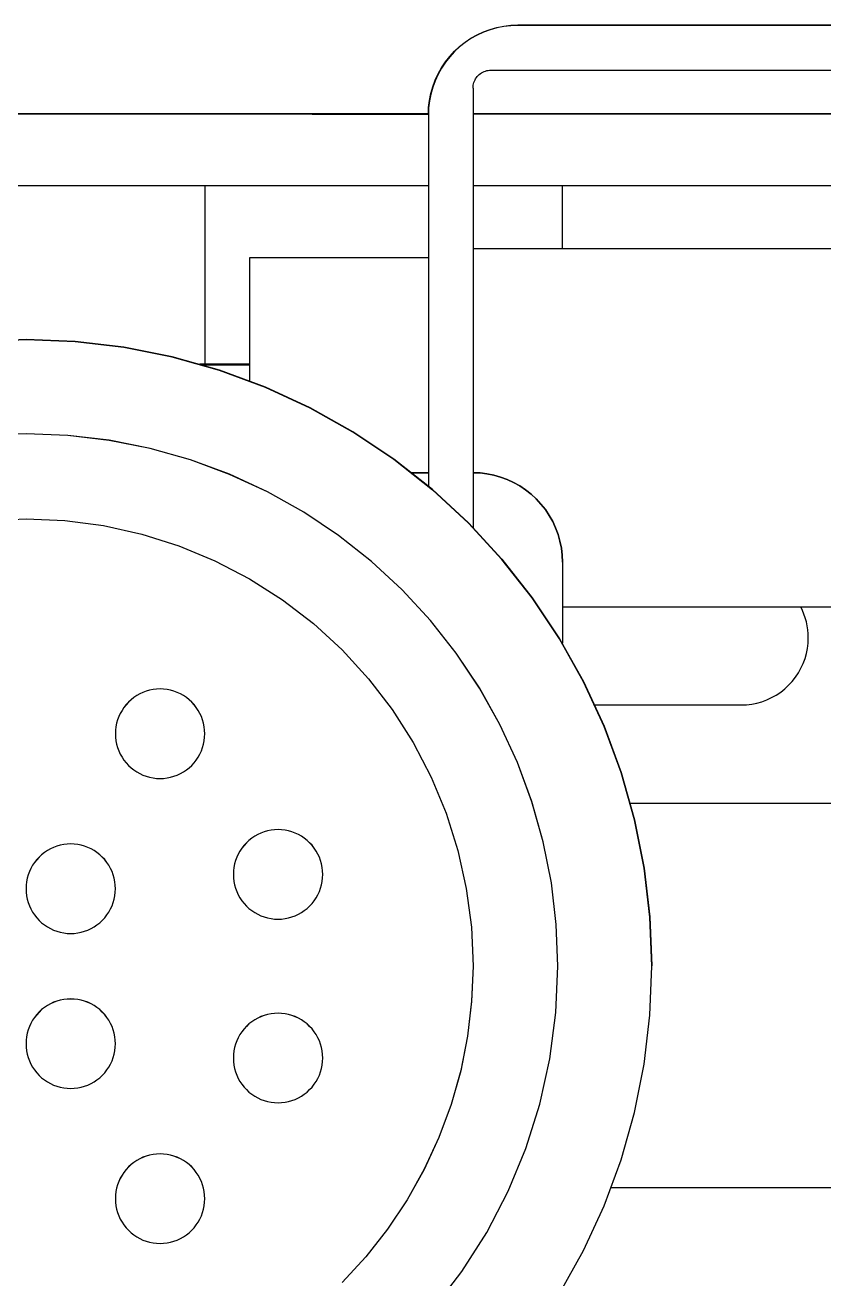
# Model space of a CAD drawing. Extents: x 0 to 701, y -8 to 617.
# Drawn here: x 281.88 to 290.82, y 292.34 to 306.36 of the extents above; entities that cross this region are included whole.
import ezdxf

# ---------------------------------------------------------------- set-up
doc = ezdxf.new("R2010")
doc.units = 0
doc.header["$LTSCALE"] = 0.5
doc.layers.add('MSM_CONTINUOUS', color=7, linetype='CONTINUOUS')

msp = doc.modelspace()

# ---------------------------------------------------------------- linework, layer by layer
at = {"layer": 'MSM_CONTINUOUS'}
for p, q in [((287.085, 306.308), (287.16, 306.33)), ((287.16, 306.326), (287.085, 306.305)), ((287.16, 306.33), (287.237, 306.345)), ((287.237, 306.341), (287.16, 306.326)), ((287.237, 306.345), (287.315, 306.354)), ((287.315, 306.351), (287.237, 306.341)), ((287.315, 306.354), (287.394, 306.357)), ((287.394, 306.354), (287.315, 306.351)), ((295.394, 306.357), (287.394, 306.357)), ((295.394, 306.354), (287.394, 306.354)), ((286.806, 306.166), (286.871, 306.21)), ((286.871, 306.206), (286.806, 306.163)), ((286.871, 306.21), (286.94, 306.248)), ((286.94, 306.245), (286.871, 306.206)), ((286.94, 306.248), (287.011, 306.281)), ((287.011, 306.278), (286.94, 306.245)), ((287.011, 306.281), (287.085, 306.308)), ((287.085, 306.305), (287.011, 306.278)), ((286.633, 306.007), (286.687, 306.065)), ((286.687, 306.061), (286.633, 306.003)), ((286.687, 306.065), (286.744, 306.118)), ((286.744, 306.114), (286.687, 306.061)), ((286.744, 306.118), (286.806, 306.166)), ((286.806, 306.163), (286.744, 306.114)), ((286.541, 305.88), (286.585, 305.945)), ((286.585, 305.942), (286.541, 305.876)), ((286.585, 305.945), (286.633, 306.007)), ((286.633, 306.003), (286.585, 305.942)), ((286.47, 305.74), (286.503, 305.811)), ((286.503, 305.808), (286.47, 305.736)), ((286.503, 305.811), (286.541, 305.88)), ((286.541, 305.876), (286.503, 305.808)), ((286.916, 305.745), (286.923, 305.758)), ((286.923, 305.758), (286.932, 305.771)), ((286.932, 305.771), (286.942, 305.784)), ((286.942, 305.784), (286.952, 305.795)), ((286.952, 305.795), (286.964, 305.806)), ((286.964, 305.806), (286.976, 305.816)), ((286.976, 305.816), (286.989, 305.824)), ((286.989, 305.824), (287.003, 305.832)), ((287.003, 305.832), (287.017, 305.838)), ((287.017, 305.838), (287.032, 305.844)), ((287.032, 305.844), (287.047, 305.848)), ((287.047, 305.848), (287.063, 305.851)), ((287.063, 305.851), (287.078, 305.853)), ((287.078, 305.853), (287.094, 305.854)), ((287.094, 305.854), (295.394, 305.854)), ((286.421, 305.591), (286.443, 305.666)), ((286.443, 305.663), (286.421, 305.587)), ((286.443, 305.666), (286.47, 305.74)), ((286.47, 305.736), (286.443, 305.663)), ((286.894, 305.669), (286.896, 305.685)), ((286.894, 305.654), (286.894, 305.669)), ((286.894, 305.654), (286.894, 300.742)), ((286.896, 305.685), (286.899, 305.7)), ((286.899, 305.7), (286.904, 305.716)), ((286.904, 305.716), (286.909, 305.73)), ((286.909, 305.73), (286.916, 305.745)), ((286.397, 305.436), (286.406, 305.514)), ((286.406, 305.51), (286.397, 305.432)), ((286.406, 305.514), (286.421, 305.591)), ((286.421, 305.587), (286.406, 305.51)), ((279.094, 305.368), (286.394, 305.368)), ((286.394, 305.36), (279.094, 305.36)), ((285.094, 305.366), (285.096, 305.366)), ((285.096, 305.366), (285.094, 305.366)), ((285.094, 305.366), (285.096, 305.366)), ((285.096, 305.366), (285.094, 305.366)), ((285.094, 305.361), (285.096, 305.361)), ((285.096, 305.361), (285.094, 305.361)), ((285.094, 305.361), (285.096, 305.361)), ((285.096, 305.361), (285.094, 305.361)), ((285.096, 305.366), (285.104, 305.366)), ((285.104, 305.366), (285.096, 305.366)), ((285.096, 305.366), (285.104, 305.366)), ((285.104, 305.366), (285.096, 305.366)), ((285.096, 305.361), (285.104, 305.361)), ((285.104, 305.361), (285.096, 305.361)), ((285.096, 305.361), (285.104, 305.361)), ((285.104, 305.361), (285.096, 305.361)), ((285.104, 305.366), (285.116, 305.366)), ((285.116, 305.366), (285.104, 305.366)), ((285.104, 305.366), (285.116, 305.366)), ((285.116, 305.366), (285.104, 305.366)), ((285.104, 305.361), (285.116, 305.361)), ((285.116, 305.361), (285.104, 305.361)), ((285.104, 305.361), (285.116, 305.361)), ((285.116, 305.361), (285.104, 305.361)), ((285.116, 305.366), (285.133, 305.366)), ((285.133, 305.366), (285.116, 305.366)), ((285.116, 305.366), (285.133, 305.366)), ((285.133, 305.366), (285.116, 305.366)), ((285.116, 305.361), (285.133, 305.361)), ((285.133, 305.361), (285.116, 305.361)), ((285.116, 305.361), (285.133, 305.361)), ((285.133, 305.361), (285.116, 305.361)), ((285.133, 305.366), (285.155, 305.366)), ((285.155, 305.366), (285.133, 305.366)), ((285.133, 305.366), (285.155, 305.366)), ((285.155, 305.366), (285.133, 305.366)), ((285.133, 305.361), (285.155, 305.361)), ((285.155, 305.361), (285.133, 305.361)), ((285.133, 305.361), (285.155, 305.361)), ((285.155, 305.361), (285.133, 305.361)), ((285.155, 305.366), (285.181, 305.366)), ((285.181, 305.366), (285.155, 305.366)), ((285.155, 305.366), (285.181, 305.366)), ((285.181, 305.366), (285.155, 305.366)), ((285.155, 305.361), (285.181, 305.361)), ((285.181, 305.361), (285.155, 305.361)), ((285.155, 305.361), (285.181, 305.361)), ((285.181, 305.361), (285.155, 305.361)), ((285.181, 305.366), (285.212, 305.366)), ((285.212, 305.366), (285.181, 305.366)), ((285.181, 305.366), (285.212, 305.366)), ((285.212, 305.366), (285.181, 305.366)), ((285.181, 305.361), (285.212, 305.361)), ((285.212, 305.361), (285.181, 305.361)), ((285.181, 305.361), (285.212, 305.361)), ((285.212, 305.361), (285.181, 305.361)), ((285.212, 305.366), (285.247, 305.366)), ((285.247, 305.366), (285.212, 305.366)), ((285.212, 305.366), (285.247, 305.366)), ((285.247, 305.366), (285.212, 305.366)), ((285.212, 305.361), (285.247, 305.361)), ((285.247, 305.361), (285.212, 305.361)), ((285.212, 305.361), (285.247, 305.361)), ((285.247, 305.361), (285.212, 305.361)), ((285.247, 305.366), (285.286, 305.366)), ((285.286, 305.366), (285.247, 305.366)), ((285.247, 305.366), (285.286, 305.366)), ((285.247, 305.361), (285.286, 305.361)), ((285.286, 305.361), (285.247, 305.361)), ((285.247, 305.361), (285.286, 305.361)), ((285.285, 305.366), (285.328, 305.366)), ((285.285, 305.361), (285.328, 305.361)), ((285.328, 305.366), (285.286, 305.366)), ((285.286, 305.366), (285.328, 305.366)), ((285.328, 305.361), (285.286, 305.361)), ((285.286, 305.361), (285.328, 305.361)), ((285.328, 305.366), (285.374, 305.366)), ((285.374, 305.366), (285.328, 305.366)), ((285.328, 305.366), (285.374, 305.366)), ((285.374, 305.366), (285.328, 305.366)), ((285.328, 305.361), (285.374, 305.361)), ((285.374, 305.361), (285.328, 305.361)), ((285.328, 305.361), (285.374, 305.361)), ((285.374, 305.361), (285.328, 305.361)), ((285.374, 305.366), (285.424, 305.366)), ((285.424, 305.366), (285.374, 305.366)), ((285.374, 305.366), (285.424, 305.366)), ((285.424, 305.366), (285.374, 305.366)), ((285.374, 305.361), (285.424, 305.361)), ((285.424, 305.361), (285.374, 305.361)), ((285.374, 305.361), (285.424, 305.361)), ((285.424, 305.361), (285.374, 305.361)), ((285.424, 305.366), (285.476, 305.366)), ((285.476, 305.366), (285.424, 305.366)), ((285.424, 305.366), (285.476, 305.366)), ((285.476, 305.366), (285.424, 305.366)), ((285.424, 305.361), (285.476, 305.361)), ((285.476, 305.361), (285.424, 305.361)), ((285.424, 305.361), (285.476, 305.361)), ((285.476, 305.361), (285.424, 305.361)), ((285.476, 305.366), (285.531, 305.366)), ((285.531, 305.366), (285.476, 305.366)), ((285.476, 305.366), (285.531, 305.366)), ((285.531, 305.366), (285.476, 305.366)), ((285.476, 305.361), (285.531, 305.361)), ((285.531, 305.361), (285.476, 305.361)), ((285.476, 305.361), (285.531, 305.361)), ((285.531, 305.361), (285.476, 305.361)), ((285.531, 305.366), (285.588, 305.366)), ((285.588, 305.366), (285.531, 305.366)), ((285.531, 305.366), (285.588, 305.366)), ((285.588, 305.366), (285.531, 305.366)), ((285.531, 305.361), (285.588, 305.361)), ((285.588, 305.361), (285.531, 305.361)), ((285.531, 305.361), (285.588, 305.361)), ((285.588, 305.361), (285.531, 305.361)), ((285.588, 305.366), (285.647, 305.366)), ((285.647, 305.366), (285.588, 305.366)), ((285.588, 305.366), (285.647, 305.366)), ((285.647, 305.366), (285.588, 305.366)), ((285.588, 305.361), (285.647, 305.361)), ((285.647, 305.361), (285.588, 305.361)), ((285.588, 305.361), (285.647, 305.361)), ((285.647, 305.361), (285.588, 305.361)), ((285.647, 305.366), (285.707, 305.366)), ((285.707, 305.366), (285.647, 305.366)), ((285.647, 305.366), (285.707, 305.366)), ((285.707, 305.366), (285.647, 305.366)), ((285.647, 305.361), (285.707, 305.361)), ((285.707, 305.361), (285.647, 305.361)), ((285.647, 305.361), (285.707, 305.361)), ((285.707, 305.361), (285.647, 305.361)), ((285.707, 305.366), (285.769, 305.366)), ((285.769, 305.366), (285.707, 305.366)), ((285.707, 305.366), (285.769, 305.366)), ((285.769, 305.366), (285.707, 305.366)), ((285.707, 305.361), (285.769, 305.361)), ((285.769, 305.361), (285.707, 305.361)), ((285.707, 305.361), (285.769, 305.361)), ((285.769, 305.361), (285.707, 305.361)), ((285.769, 305.366), (285.831, 305.366)), ((285.831, 305.366), (285.769, 305.366)), ((285.769, 305.366), (285.831, 305.366)), ((285.831, 305.366), (285.769, 305.366)), ((285.769, 305.361), (285.831, 305.361)), ((285.831, 305.361), (285.769, 305.361)), ((285.769, 305.361), (285.831, 305.361)), ((285.831, 305.361), (285.769, 305.361)), ((285.831, 305.366), (285.894, 305.366)), ((285.831, 305.366), (285.894, 305.366)), ((285.831, 305.361), (285.894, 305.361)), ((285.894, 305.361), (285.831, 305.361)), ((285.831, 305.361), (285.894, 305.361)), ((285.894, 305.366), (286.394, 305.366)), ((286.394, 305.366), (285.894, 305.366)), ((286.394, 305.361), (285.894, 305.361)), ((285.894, 305.361), (286.394, 305.361)), ((286.394, 305.357), (286.397, 305.436)), ((286.397, 305.432), (286.394, 305.354)), ((286.394, 305.357), (286.394, 301.205)), ((286.894, 305.368), (292.694, 305.368)), ((292.694, 305.36), (286.894, 305.36)), ((286.394, 304.56), (279.094, 304.56)), ((283.894, 304.56), (283.894, 302.561)), ((290.994, 304.56), (286.894, 304.56)), ((287.894, 303.857), (287.894, 304.56)), ((290.994, 303.857), (286.894, 303.857)), ((284.394, 303.757), (284.394, 302.381)), ((286.394, 303.757), (284.394, 303.757)), ((281.894, 302.843), (281.345, 302.821)), ((281.345, 302.821), (281.894, 302.842)), ((281.894, 302.841), (281.345, 302.82)), ((281.894, 302.84), (281.345, 302.818)), ((282.443, 302.821), (281.894, 302.843)), ((281.894, 302.842), (282.443, 302.821)), ((282.443, 302.82), (281.894, 302.841)), ((282.443, 302.818), (281.894, 302.84)), ((282.443, 302.821), (282.989, 302.756)), ((282.989, 302.757), (282.443, 302.821)), ((282.989, 302.755), (282.443, 302.82)), ((282.989, 302.754), (282.443, 302.818)), ((283.528, 302.65), (282.989, 302.757)), ((282.989, 302.756), (283.528, 302.649)), ((283.528, 302.648), (282.989, 302.755)), ((283.528, 302.647), (282.989, 302.754)), ((284.057, 302.5), (283.528, 302.65)), ((283.528, 302.649), (284.057, 302.5)), ((284.057, 302.499), (283.528, 302.648)), ((284.057, 302.497), (283.528, 302.647)), ((283.894, 302.568), (283.837, 302.568)), ((283.871, 302.566), (283.842, 302.566)), ((283.842, 302.566), (283.871, 302.566)), ((283.871, 302.566), (283.844, 302.566)), ((283.844, 302.566), (283.871, 302.566)), ((283.864, 302.56), (284.394, 302.56)), ((283.897, 302.566), (283.894, 302.566)), ((283.897, 302.561), (283.894, 302.561)), ((283.908, 302.566), (283.897, 302.566)), ((283.908, 302.561), (283.897, 302.561)), ((283.926, 302.566), (283.908, 302.566)), ((283.926, 302.561), (283.908, 302.561)), ((283.952, 302.566), (283.926, 302.566)), ((283.952, 302.561), (283.926, 302.561)), ((283.984, 302.566), (283.952, 302.566)), ((283.984, 302.561), (283.952, 302.561)), ((284.023, 302.566), (283.984, 302.566)), ((284.023, 302.561), (283.984, 302.561)), ((284.069, 302.566), (284.023, 302.566)), ((284.069, 302.561), (284.023, 302.561)), ((284.122, 302.566), (284.069, 302.566)), ((284.122, 302.561), (284.069, 302.561)), ((284.181, 302.566), (284.122, 302.566)), ((284.181, 302.561), (284.122, 302.561)), ((284.246, 302.566), (284.181, 302.566)), ((284.246, 302.561), (284.181, 302.561)), ((284.394, 302.56), (284.194, 302.56)), ((284.194, 302.56), (284.394, 302.56)), ((284.317, 302.566), (284.246, 302.566)), ((284.317, 302.561), (284.246, 302.561)), ((284.394, 302.566), (284.317, 302.566)), ((284.394, 302.561), (284.317, 302.561)), ((284.057, 302.5), (284.573, 302.309)), ((284.573, 302.31), (284.057, 302.5)), ((284.573, 302.308), (284.057, 302.499)), ((284.573, 302.307), (284.057, 302.497)), ((285.072, 302.08), (284.573, 302.31)), ((284.573, 302.309), (285.072, 302.079)), ((285.072, 302.078), (284.573, 302.308)), ((285.072, 302.077), (284.573, 302.307)), ((285.551, 301.811), (285.072, 302.08)), ((285.072, 302.079), (285.551, 301.811)), ((285.551, 301.81), (285.072, 302.078)), ((285.551, 301.809), (285.072, 302.077)), ((281.894, 301.79), (281.427, 301.772)), ((281.894, 301.789), (281.427, 301.771)), ((282.361, 301.772), (281.894, 301.79)), ((282.361, 301.771), (281.894, 301.789)), ((282.825, 301.717), (282.361, 301.772)), ((282.825, 301.716), (282.361, 301.771)), ((283.283, 301.626), (282.825, 301.717)), ((283.283, 301.625), (282.825, 301.716)), ((285.551, 301.811), (286.008, 301.505)), ((286.008, 301.506), (285.551, 301.811)), ((286.008, 301.504), (285.551, 301.81)), ((286.008, 301.503), (285.551, 301.809)), ((283.732, 301.499), (283.283, 301.626)), ((283.732, 301.498), (283.283, 301.625)), ((284.171, 301.337), (283.732, 301.499)), ((284.171, 301.336), (283.732, 301.498)), ((286.44, 301.166), (286.008, 301.506)), ((286.008, 301.505), (286.44, 301.165)), ((286.44, 301.164), (286.008, 301.504)), ((286.44, 301.163), (286.008, 301.503)), ((284.595, 301.142), (284.171, 301.337)), ((284.595, 301.141), (284.171, 301.336)), ((286.394, 301.355), (286.209, 301.355)), ((286.209, 301.355), (286.394, 301.355)), ((286.972, 301.352), (286.894, 301.355)), ((286.894, 301.355), (286.972, 301.352)), ((287.05, 301.342), (286.972, 301.352)), ((286.972, 301.352), (287.05, 301.343)), ((287.05, 301.343), (287.127, 301.327)), ((287.127, 301.327), (287.05, 301.342)), ((287.203, 301.306), (287.127, 301.327)), ((287.127, 301.327), (287.203, 301.306)), ((287.277, 301.279), (287.203, 301.306)), ((287.203, 301.306), (287.277, 301.279)), ((287.348, 301.246), (287.277, 301.279)), ((287.277, 301.279), (287.348, 301.246)), ((285.003, 300.913), (284.595, 301.142)), ((285.003, 300.913), (284.595, 301.141)), ((286.844, 300.793), (286.44, 301.166)), ((286.44, 301.165), (286.844, 300.792)), ((286.844, 300.791), (286.44, 301.164)), ((286.844, 300.79), (286.44, 301.163)), ((287.416, 301.207), (287.348, 301.246)), ((287.348, 301.246), (287.416, 301.208)), ((287.416, 301.208), (287.482, 301.164)), ((287.482, 301.164), (287.416, 301.207)), ((287.543, 301.115), (287.482, 301.164)), ((287.482, 301.164), (287.543, 301.115)), ((287.601, 301.062), (287.543, 301.115)), ((287.543, 301.115), (287.601, 301.062)), ((287.654, 301.004), (287.601, 301.062)), ((287.601, 301.062), (287.654, 301.004)), ((287.703, 300.942), (287.654, 301.004)), ((287.654, 301.004), (287.703, 300.943)), ((285.391, 300.654), (285.003, 300.913)), ((285.391, 300.653), (285.003, 300.913)), ((287.703, 300.943), (287.746, 300.877)), ((287.746, 300.877), (287.703, 300.942)), ((287.785, 300.809), (287.746, 300.877)), ((287.746, 300.877), (287.785, 300.809)), ((281.458, 300.82), (281.894, 300.839)), ((281.894, 300.839), (282.33, 300.82)), ((282.33, 300.82), (282.762, 300.763)), ((282.762, 300.763), (283.188, 300.669)), ((287.217, 300.389), (286.844, 300.793)), ((286.844, 300.792), (287.217, 300.388)), ((287.217, 300.387), (286.844, 300.791)), ((287.217, 300.386), (286.844, 300.79)), ((287.818, 300.737), (287.785, 300.809)), ((287.785, 300.809), (287.818, 300.738)), ((287.818, 300.738), (287.845, 300.664)), ((287.845, 300.664), (287.818, 300.737)), ((283.188, 300.669), (283.604, 300.538)), ((285.758, 300.364), (285.391, 300.654)), ((285.758, 300.364), (285.391, 300.653)), ((287.866, 300.588), (287.845, 300.664)), ((287.845, 300.664), (287.866, 300.588)), ((287.882, 300.511), (287.866, 300.588)), ((287.866, 300.588), (287.882, 300.511)), ((283.604, 300.538), (284.007, 300.371)), ((287.891, 300.433), (287.882, 300.511)), ((287.882, 300.511), (287.891, 300.433)), ((287.894, 300.355), (287.891, 300.433)), ((287.891, 300.433), (287.894, 300.355)), ((284.007, 300.371), (284.394, 300.169)), ((286.101, 300.047), (285.758, 300.364)), ((286.101, 300.047), (285.758, 300.364)), ((287.557, 299.957), (287.217, 300.389)), ((287.217, 300.388), (287.557, 299.957)), ((287.557, 299.956), (287.217, 300.387)), ((287.557, 299.955), (287.217, 300.386)), ((287.894, 300.355), (287.894, 299.449)), ((284.394, 300.169), (284.762, 299.935)), ((286.418, 299.704), (286.101, 300.047)), ((286.418, 299.704), (286.101, 300.047)), ((284.762, 299.935), (285.108, 299.67)), ((287.557, 299.957), (287.862, 299.5)), ((287.862, 299.5), (287.557, 299.957)), ((287.862, 299.499), (287.557, 299.956)), ((287.862, 299.498), (287.557, 299.955)), ((287.894, 299.857), (290.994, 299.857)), ((290.578, 299.816), (290.559, 299.857)), ((290.595, 299.775), (290.578, 299.816)), ((290.61, 299.732), (290.595, 299.775)), ((290.622, 299.688), (290.61, 299.732)), ((285.108, 299.67), (285.429, 299.375)), ((286.707, 299.337), (286.418, 299.704)), ((286.707, 299.337), (286.418, 299.704)), ((290.632, 299.644), (290.622, 299.688)), ((290.638, 299.6), (290.632, 299.644)), ((290.642, 299.555), (290.638, 299.6)), ((287.862, 299.5), (288.131, 299.02)), ((288.131, 299.021), (287.862, 299.5)), ((288.131, 299.019), (287.862, 299.499)), ((288.131, 299.018), (287.862, 299.498)), ((290.635, 299.392), (290.642, 299.451)), ((290.644, 299.51), (290.642, 299.555)), ((290.642, 299.451), (290.644, 299.51)), ((290.644, 299.51), (290.644, 299.51)), ((285.429, 299.375), (285.724, 299.053)), ((286.967, 298.949), (286.707, 299.337)), ((286.967, 298.948), (286.707, 299.337)), ((290.607, 299.278), (290.623, 299.335)), ((290.623, 299.335), (290.635, 299.392)), ((290.562, 299.169), (290.587, 299.223)), ((290.587, 299.223), (290.607, 299.278)), ((285.724, 299.053), (285.99, 298.707)), ((290.464, 299.023), (290.501, 299.069)), ((290.501, 299.069), (290.533, 299.118)), ((290.533, 299.118), (290.562, 299.169)), ((283.202, 298.9), (283.167, 298.883)), ((283.202, 298.9), (283.167, 298.884)), ((283.239, 298.914), (283.202, 298.9)), ((283.239, 298.913), (283.202, 298.9)), ((283.277, 298.924), (283.239, 298.913)), ((283.277, 298.924), (283.239, 298.914)), ((283.316, 298.932), (283.277, 298.924)), ((283.316, 298.931), (283.277, 298.924)), ((283.355, 298.937), (283.316, 298.932)), ((283.355, 298.936), (283.316, 298.931)), ((283.394, 298.938), (283.355, 298.936)), ((283.394, 298.938), (283.355, 298.937)), ((283.433, 298.936), (283.394, 298.938)), ((283.433, 298.937), (283.394, 298.938)), ((283.472, 298.932), (283.433, 298.937)), ((283.472, 298.931), (283.433, 298.936)), ((283.511, 298.924), (283.472, 298.932)), ((283.511, 298.924), (283.472, 298.931)), ((283.548, 298.913), (283.511, 298.924)), ((283.548, 298.914), (283.511, 298.924)), ((283.585, 298.9), (283.548, 298.914)), ((283.585, 298.9), (283.548, 298.913)), ((283.621, 298.883), (283.585, 298.9)), ((283.621, 298.884), (283.585, 298.9)), ((287.195, 298.541), (286.967, 298.949)), ((287.195, 298.541), (286.967, 298.948)), ((288.361, 298.522), (288.131, 299.021)), ((288.131, 299.02), (288.361, 298.521)), ((288.361, 298.52), (288.131, 299.019)), ((288.361, 298.519), (288.131, 299.018)), ((290.286, 298.87), (290.335, 298.903)), ((290.335, 298.903), (290.381, 298.939)), ((290.381, 298.939), (290.424, 298.979)), ((290.424, 298.979), (290.464, 299.023)), ((283.014, 298.763), (282.989, 298.732)), ((283.014, 298.762), (282.989, 298.731)), ((283.04, 298.792), (283.014, 298.763)), ((283.04, 298.791), (283.014, 298.762)), ((283.069, 298.818), (283.04, 298.791)), ((283.069, 298.818), (283.04, 298.792)), ((283.1, 298.843), (283.069, 298.818)), ((283.1, 298.842), (283.069, 298.818)), ((283.133, 298.864), (283.1, 298.842)), ((283.133, 298.864), (283.1, 298.843)), ((283.167, 298.884), (283.133, 298.864)), ((283.167, 298.883), (283.133, 298.864)), ((283.655, 298.864), (283.621, 298.884)), ((283.655, 298.864), (283.621, 298.883)), ((283.688, 298.842), (283.655, 298.864)), ((283.688, 298.843), (283.655, 298.864)), ((283.719, 298.818), (283.688, 298.843)), ((283.719, 298.818), (283.688, 298.842)), ((283.747, 298.791), (283.719, 298.818)), ((283.747, 298.792), (283.719, 298.818)), ((283.774, 298.763), (283.747, 298.792)), ((283.774, 298.762), (283.747, 298.791)), ((283.798, 298.732), (283.774, 298.763)), ((283.798, 298.731), (283.774, 298.762)), ((288.257, 298.759), (289.894, 298.76)), ((289.894, 298.76), (289.953, 298.762)), ((289.953, 298.762), (290.011, 298.769)), ((290.011, 298.769), (290.069, 298.78)), ((290.069, 298.78), (290.126, 298.796)), ((290.126, 298.796), (290.181, 298.817)), ((290.181, 298.817), (290.234, 298.841)), ((290.234, 298.841), (290.286, 298.87)), ((282.932, 298.629), (282.918, 298.592)), ((282.932, 298.629), (282.918, 298.593)), ((282.948, 298.665), (282.932, 298.629)), ((282.948, 298.665), (282.932, 298.629)), ((282.968, 298.699), (282.948, 298.665)), ((282.968, 298.699), (282.948, 298.665)), ((282.989, 298.732), (282.968, 298.699)), ((282.989, 298.731), (282.968, 298.699)), ((283.82, 298.699), (283.798, 298.732)), ((283.82, 298.699), (283.798, 298.731)), ((283.839, 298.665), (283.82, 298.699)), ((283.839, 298.665), (283.82, 298.699)), ((283.856, 298.629), (283.839, 298.665)), ((283.856, 298.629), (283.839, 298.665)), ((283.869, 298.592), (283.856, 298.629)), ((283.869, 298.593), (283.856, 298.629)), ((285.99, 298.707), (286.224, 298.339)), ((282.895, 298.477), (282.894, 298.438)), ((282.895, 298.477), (282.894, 298.438)), ((282.9, 298.516), (282.895, 298.477)), ((282.9, 298.516), (282.895, 298.477)), ((282.908, 298.555), (282.9, 298.516)), ((282.908, 298.554), (282.9, 298.516)), ((282.918, 298.593), (282.908, 298.555)), ((282.918, 298.592), (282.908, 298.554)), ((283.88, 298.555), (283.869, 298.593)), ((283.88, 298.554), (283.869, 298.592)), ((283.888, 298.516), (283.88, 298.555)), ((283.888, 298.516), (283.88, 298.554)), ((283.892, 298.477), (283.888, 298.516)), ((283.892, 298.477), (283.888, 298.516)), ((283.894, 298.438), (283.892, 298.477)), ((283.894, 298.438), (283.892, 298.477)), ((287.391, 298.117), (287.195, 298.541)), ((287.391, 298.116), (287.195, 298.541)), ((288.551, 298.006), (288.361, 298.522)), ((288.361, 298.521), (288.551, 298.005)), ((288.551, 298.004), (288.361, 298.52)), ((288.551, 298.003), (288.361, 298.519)), ((282.894, 298.438), (282.895, 298.398)), ((282.894, 298.438), (282.894, 298.438)), ((282.895, 298.398), (282.9, 298.359)), ((282.9, 298.359), (282.908, 298.321)), ((283.88, 298.321), (283.888, 298.359)), ((283.888, 298.359), (283.892, 298.398)), ((283.892, 298.398), (283.894, 298.438)), ((283.894, 298.438), (283.894, 298.438)), ((286.224, 298.339), (286.425, 297.952)), ((282.908, 298.321), (282.918, 298.283)), ((282.918, 298.283), (282.932, 298.246)), ((282.932, 298.246), (282.948, 298.211)), ((282.948, 298.211), (282.968, 298.176)), ((283.82, 298.176), (283.839, 298.211)), ((283.839, 298.211), (283.856, 298.246)), ((283.856, 298.246), (283.869, 298.283)), ((283.869, 298.283), (283.88, 298.321)), ((282.968, 298.176), (282.989, 298.144)), ((282.989, 298.144), (283.014, 298.113)), ((283.014, 298.113), (283.04, 298.084)), ((283.04, 298.084), (283.069, 298.057)), ((283.069, 298.057), (283.1, 298.033)), ((283.688, 298.033), (283.719, 298.057)), ((283.719, 298.057), (283.747, 298.084)), ((283.747, 298.084), (283.774, 298.113)), ((283.774, 298.113), (283.798, 298.144)), ((283.798, 298.144), (283.82, 298.176)), ((287.553, 297.679), (287.391, 298.117)), ((287.553, 297.678), (287.391, 298.116)), ((283.1, 298.033), (283.133, 298.011)), ((283.133, 298.011), (283.167, 297.992)), ((283.167, 297.992), (283.202, 297.976)), ((283.202, 297.976), (283.239, 297.962)), ((283.239, 297.962), (283.277, 297.951)), ((283.277, 297.951), (283.316, 297.944)), ((283.316, 297.944), (283.355, 297.939)), ((283.355, 297.939), (283.394, 297.938)), ((283.394, 297.938), (283.433, 297.939)), ((283.433, 297.939), (283.472, 297.944)), ((283.472, 297.944), (283.511, 297.951)), ((283.511, 297.951), (283.548, 297.962)), ((283.548, 297.962), (283.585, 297.976)), ((283.585, 297.976), (283.621, 297.992)), ((283.621, 297.992), (283.655, 298.011)), ((283.655, 298.011), (283.688, 298.033)), ((286.425, 297.952), (286.592, 297.549)), ((288.7, 297.477), (288.551, 298.006)), ((288.551, 298.005), (288.7, 297.476)), ((288.7, 297.475), (288.551, 298.004)), ((288.7, 297.474), (288.551, 298.003)), ((287.679, 297.229), (287.553, 297.679)), ((287.679, 297.228), (287.553, 297.678)), ((288.654, 297.66), (290.994, 297.66)), ((286.592, 297.549), (286.723, 297.133)), ((284.596, 297.352), (284.558, 297.341)), ((284.596, 297.352), (284.558, 297.342)), ((284.635, 297.36), (284.596, 297.352)), ((284.635, 297.359), (284.596, 297.352)), ((284.674, 297.365), (284.635, 297.36)), ((284.674, 297.364), (284.635, 297.359)), ((284.713, 297.366), (284.674, 297.364)), ((284.713, 297.366), (284.674, 297.365)), ((284.752, 297.364), (284.713, 297.366)), ((284.752, 297.365), (284.713, 297.366)), ((284.791, 297.36), (284.752, 297.365)), ((284.791, 297.359), (284.752, 297.364)), ((284.83, 297.352), (284.791, 297.36)), ((284.83, 297.352), (284.791, 297.359)), ((284.867, 297.341), (284.83, 297.352)), ((284.867, 297.342), (284.83, 297.352)), ((288.808, 296.938), (288.7, 297.477)), ((288.7, 297.476), (288.808, 296.937)), ((288.808, 296.936), (288.7, 297.475)), ((288.808, 296.935), (288.7, 297.474)), ((284.359, 297.22), (284.333, 297.191)), ((284.359, 297.219), (284.333, 297.19)), ((284.388, 297.246), (284.359, 297.219)), ((284.388, 297.246), (284.359, 297.22)), ((284.419, 297.271), (284.388, 297.246)), ((284.419, 297.27), (284.388, 297.246)), ((284.452, 297.292), (284.419, 297.27)), ((284.452, 297.292), (284.419, 297.271)), ((284.486, 297.312), (284.452, 297.292)), ((284.486, 297.311), (284.452, 297.292)), ((284.522, 297.328), (284.486, 297.312)), ((284.522, 297.327), (284.486, 297.311)), ((284.558, 297.342), (284.522, 297.328)), ((284.558, 297.341), (284.522, 297.327)), ((284.904, 297.328), (284.867, 297.342)), ((284.904, 297.327), (284.867, 297.341)), ((284.94, 297.312), (284.904, 297.328)), ((284.94, 297.311), (284.904, 297.327)), ((284.974, 297.292), (284.94, 297.312)), ((284.974, 297.292), (284.94, 297.311)), ((285.007, 297.27), (284.974, 297.292)), ((285.007, 297.271), (284.974, 297.292)), ((285.038, 297.246), (285.007, 297.271)), ((285.038, 297.246), (285.007, 297.27)), ((285.066, 297.219), (285.038, 297.246)), ((285.066, 297.22), (285.038, 297.246)), ((285.093, 297.191), (285.066, 297.22)), ((285.093, 297.19), (285.066, 297.219)), ((287.771, 296.771), (287.679, 297.229)), ((287.771, 296.77), (287.679, 297.228)), ((282.069, 297.086), (282.04, 297.059)), ((282.069, 297.086), (282.04, 297.06)), ((282.1, 297.111), (282.069, 297.086)), ((282.1, 297.11), (282.069, 297.086)), ((282.133, 297.132), (282.1, 297.11)), ((282.133, 297.132), (282.1, 297.111)), ((282.167, 297.152), (282.133, 297.132)), ((282.167, 297.151), (282.133, 297.132)), ((282.202, 297.168), (282.167, 297.152)), ((282.202, 297.167), (282.167, 297.151)), ((282.239, 297.182), (282.202, 297.168)), ((282.239, 297.181), (282.202, 297.167)), ((282.277, 297.192), (282.239, 297.181)), ((282.277, 297.192), (282.239, 297.182)), ((282.316, 297.2), (282.277, 297.192)), ((282.316, 297.199), (282.277, 297.192)), ((282.355, 297.205), (282.316, 297.2)), ((282.355, 297.204), (282.316, 297.199)), ((282.394, 297.206), (282.355, 297.204)), ((282.394, 297.206), (282.355, 297.205)), ((282.433, 297.204), (282.394, 297.206)), ((282.433, 297.205), (282.394, 297.206)), ((282.472, 297.2), (282.433, 297.205)), ((282.472, 297.199), (282.433, 297.204)), ((282.511, 297.192), (282.472, 297.2)), ((282.511, 297.192), (282.472, 297.199)), ((282.548, 297.181), (282.511, 297.192)), ((282.548, 297.182), (282.511, 297.192)), ((282.585, 297.168), (282.548, 297.182)), ((282.585, 297.167), (282.548, 297.181)), ((282.621, 297.152), (282.585, 297.168)), ((282.621, 297.151), (282.585, 297.167)), ((282.655, 297.132), (282.621, 297.152)), ((282.655, 297.132), (282.621, 297.151)), ((282.688, 297.11), (282.655, 297.132)), ((282.688, 297.111), (282.655, 297.132)), ((282.719, 297.086), (282.688, 297.111)), ((282.719, 297.086), (282.688, 297.11)), ((282.747, 297.059), (282.719, 297.086)), ((282.747, 297.06), (282.719, 297.086)), ((284.267, 297.093), (284.251, 297.057)), ((284.267, 297.093), (284.251, 297.057)), ((284.287, 297.127), (284.267, 297.093)), ((284.287, 297.127), (284.267, 297.093)), ((284.308, 297.16), (284.287, 297.127)), ((284.308, 297.159), (284.287, 297.127)), ((284.333, 297.191), (284.308, 297.16)), ((284.333, 297.19), (284.308, 297.159)), ((285.117, 297.16), (285.093, 297.191)), ((285.117, 297.159), (285.093, 297.19)), ((285.139, 297.127), (285.117, 297.16)), ((285.139, 297.127), (285.117, 297.159)), ((285.158, 297.093), (285.139, 297.127)), ((285.158, 297.093), (285.139, 297.127)), ((285.175, 297.057), (285.158, 297.093)), ((285.175, 297.057), (285.158, 297.093)), ((286.723, 297.133), (286.818, 296.708)), ((281.948, 296.933), (281.932, 296.897)), ((281.948, 296.933), (281.932, 296.897)), ((281.968, 296.967), (281.948, 296.933)), ((281.968, 296.967), (281.948, 296.933)), ((281.989, 297), (281.968, 296.967)), ((281.989, 296.999), (281.968, 296.967)), ((282.014, 297.031), (281.989, 297)), ((282.014, 297.03), (281.989, 296.999)), ((282.04, 297.06), (282.014, 297.031)), ((282.04, 297.059), (282.014, 297.03)), ((282.774, 297.031), (282.747, 297.06)), ((282.774, 297.03), (282.747, 297.059)), ((282.798, 297), (282.774, 297.031)), ((282.798, 296.999), (282.774, 297.03)), ((282.82, 296.967), (282.798, 297)), ((282.82, 296.967), (282.798, 296.999)), ((282.839, 296.933), (282.82, 296.967)), ((282.839, 296.933), (282.82, 296.967)), ((282.856, 296.897), (282.839, 296.933)), ((282.856, 296.897), (282.839, 296.933)), ((284.219, 296.944), (284.214, 296.905)), ((284.219, 296.944), (284.214, 296.905)), ((284.227, 296.983), (284.219, 296.944)), ((284.227, 296.982), (284.219, 296.944)), ((284.237, 297.021), (284.227, 296.983)), ((284.237, 297.02), (284.227, 296.982)), ((284.251, 297.057), (284.237, 297.02)), ((284.251, 297.057), (284.237, 297.021)), ((285.188, 297.02), (285.175, 297.057)), ((285.188, 297.021), (285.175, 297.057)), ((285.199, 296.983), (285.188, 297.021)), ((285.199, 296.982), (285.188, 297.02)), ((285.207, 296.944), (285.199, 296.983)), ((285.207, 296.944), (285.199, 296.982)), ((285.211, 296.905), (285.207, 296.944)), ((285.211, 296.905), (285.207, 296.944)), ((288.872, 296.392), (288.808, 296.938)), ((288.808, 296.937), (288.872, 296.391)), ((288.872, 296.391), (288.808, 296.936)), ((288.872, 296.389), (288.808, 296.935)), ((281.908, 296.823), (281.9, 296.784)), ((281.908, 296.822), (281.9, 296.784)), ((281.918, 296.861), (281.908, 296.823)), ((281.918, 296.86), (281.908, 296.822)), ((281.932, 296.897), (281.918, 296.86)), ((281.932, 296.897), (281.918, 296.861)), ((282.869, 296.86), (282.856, 296.897)), ((282.869, 296.861), (282.856, 296.897)), ((282.88, 296.823), (282.869, 296.861)), ((282.88, 296.822), (282.869, 296.86)), ((282.888, 296.784), (282.88, 296.823)), ((282.888, 296.784), (282.88, 296.822)), ((284.214, 296.905), (284.213, 296.866)), ((284.214, 296.905), (284.213, 296.866)), ((284.213, 296.866), (284.214, 296.826)), ((284.213, 296.866), (284.213, 296.866)), ((284.214, 296.826), (284.219, 296.787)), ((285.207, 296.787), (285.211, 296.826)), ((285.213, 296.866), (285.211, 296.905)), ((285.213, 296.866), (285.211, 296.905)), ((285.211, 296.826), (285.213, 296.866)), ((285.213, 296.866), (285.213, 296.866)), ((281.895, 296.745), (281.894, 296.706)), ((281.895, 296.745), (281.894, 296.706)), ((281.894, 296.706), (281.895, 296.666)), ((281.894, 296.706), (281.894, 296.706)), ((281.9, 296.784), (281.895, 296.745)), ((281.9, 296.784), (281.895, 296.745)), ((281.895, 296.666), (281.9, 296.627)), ((282.892, 296.745), (282.888, 296.784)), ((282.892, 296.745), (282.888, 296.784)), ((282.888, 296.627), (282.892, 296.666)), ((282.894, 296.706), (282.892, 296.745)), ((282.894, 296.706), (282.892, 296.745)), ((282.892, 296.666), (282.894, 296.706)), ((282.894, 296.706), (282.894, 296.706)), ((284.219, 296.787), (284.227, 296.749)), ((284.227, 296.749), (284.237, 296.711)), ((284.237, 296.711), (284.251, 296.674)), ((284.251, 296.674), (284.267, 296.639)), ((285.158, 296.639), (285.175, 296.674)), ((285.175, 296.674), (285.188, 296.711)), ((285.188, 296.711), (285.199, 296.749)), ((285.199, 296.749), (285.207, 296.787)), ((286.818, 296.708), (286.875, 296.275)), ((287.825, 296.307), (287.771, 296.771)), ((287.825, 296.306), (287.771, 296.77)), ((281.9, 296.627), (281.908, 296.589)), ((281.908, 296.589), (281.918, 296.551)), ((281.918, 296.551), (281.932, 296.514)), ((281.932, 296.514), (281.948, 296.479)), ((282.839, 296.479), (282.856, 296.514)), ((282.856, 296.514), (282.869, 296.551)), ((282.869, 296.551), (282.88, 296.589)), ((282.88, 296.589), (282.888, 296.627)), ((284.267, 296.639), (284.287, 296.604)), ((284.287, 296.604), (284.308, 296.572)), ((284.308, 296.572), (284.333, 296.541)), ((284.333, 296.541), (284.359, 296.512)), ((284.359, 296.512), (284.388, 296.485)), ((285.038, 296.485), (285.066, 296.512)), ((285.066, 296.512), (285.093, 296.541)), ((285.093, 296.541), (285.117, 296.572)), ((285.117, 296.572), (285.139, 296.604)), ((285.139, 296.604), (285.158, 296.639)), ((281.948, 296.479), (281.968, 296.444)), ((281.968, 296.444), (281.989, 296.412)), ((281.989, 296.412), (282.014, 296.381)), ((282.014, 296.381), (282.04, 296.352)), ((282.747, 296.352), (282.774, 296.381)), ((282.774, 296.381), (282.798, 296.412)), ((282.798, 296.412), (282.82, 296.444)), ((282.82, 296.444), (282.839, 296.479)), ((284.388, 296.485), (284.419, 296.461)), ((284.419, 296.461), (284.452, 296.439)), ((284.452, 296.439), (284.486, 296.42)), ((284.486, 296.42), (284.522, 296.404)), ((284.522, 296.404), (284.558, 296.39)), ((284.558, 296.39), (284.596, 296.379)), ((284.596, 296.379), (284.635, 296.372)), ((284.635, 296.372), (284.674, 296.367)), ((284.674, 296.367), (284.713, 296.366)), ((284.713, 296.366), (284.752, 296.367)), ((284.752, 296.367), (284.791, 296.372)), ((284.791, 296.372), (284.83, 296.379)), ((284.83, 296.379), (284.867, 296.39)), ((284.867, 296.39), (284.904, 296.404)), ((284.904, 296.404), (284.94, 296.42)), ((284.94, 296.42), (284.974, 296.439)), ((284.974, 296.439), (285.007, 296.461)), ((285.007, 296.461), (285.038, 296.485)), ((288.894, 295.843), (288.872, 296.392)), ((288.894, 295.841), (288.872, 296.391)), ((288.872, 296.391), (288.894, 295.842)), ((288.894, 295.84), (288.872, 296.389)), ((282.04, 296.352), (282.069, 296.325)), ((282.069, 296.325), (282.1, 296.301)), ((282.1, 296.301), (282.133, 296.279)), ((282.133, 296.279), (282.167, 296.26)), ((282.167, 296.26), (282.202, 296.244)), ((282.202, 296.244), (282.239, 296.23)), ((282.239, 296.23), (282.277, 296.219)), ((282.511, 296.219), (282.548, 296.23)), ((282.548, 296.23), (282.585, 296.244)), ((282.585, 296.244), (282.621, 296.26)), ((282.621, 296.26), (282.655, 296.279)), ((282.655, 296.279), (282.688, 296.301)), ((282.688, 296.301), (282.719, 296.325)), ((282.719, 296.325), (282.747, 296.352)), ((286.875, 296.275), (286.894, 295.839)), ((287.844, 295.84), (287.825, 296.307)), ((287.844, 295.839), (287.825, 296.306)), ((282.277, 296.219), (282.316, 296.212)), ((282.316, 296.212), (282.355, 296.207)), ((282.355, 296.207), (282.394, 296.206)), ((282.394, 296.206), (282.433, 296.207)), ((282.433, 296.207), (282.472, 296.212)), ((282.472, 296.212), (282.511, 296.219)), ((286.894, 295.84), (286.878, 295.448)), ((286.894, 295.839), (286.878, 295.447)), ((287.821, 295.321), (287.844, 295.839)), ((287.844, 295.839), (287.844, 295.84)), ((288.872, 295.291), (288.894, 295.84)), ((288.894, 295.84), (288.894, 295.841)), ((282.133, 295.4), (282.1, 295.378)), ((282.133, 295.4), (282.1, 295.379)), ((282.167, 295.42), (282.133, 295.4)), ((282.167, 295.419), (282.133, 295.4)), ((282.202, 295.436), (282.167, 295.42)), ((282.202, 295.435), (282.167, 295.419)), ((282.239, 295.45), (282.202, 295.436)), ((282.239, 295.449), (282.202, 295.435)), ((282.277, 295.46), (282.239, 295.449)), ((282.277, 295.46), (282.239, 295.45)), ((282.316, 295.468), (282.277, 295.46)), ((282.316, 295.467), (282.277, 295.46)), ((282.355, 295.472), (282.316, 295.467)), ((282.355, 295.472), (282.316, 295.468)), ((282.394, 295.474), (282.355, 295.472)), ((282.394, 295.473), (282.355, 295.472)), ((282.433, 295.472), (282.394, 295.474)), ((282.433, 295.472), (282.394, 295.473)), ((282.472, 295.467), (282.433, 295.472)), ((282.472, 295.468), (282.433, 295.472)), ((282.511, 295.46), (282.472, 295.468)), ((282.511, 295.46), (282.472, 295.467)), ((282.548, 295.449), (282.511, 295.46)), ((282.548, 295.45), (282.511, 295.46)), ((282.585, 295.436), (282.548, 295.45)), ((282.585, 295.435), (282.548, 295.449)), ((282.621, 295.42), (282.585, 295.436)), ((282.621, 295.419), (282.585, 295.435)), ((282.655, 295.4), (282.621, 295.42)), ((282.655, 295.4), (282.621, 295.419)), ((282.688, 295.378), (282.655, 295.4)), ((282.688, 295.379), (282.655, 295.4)), ((286.878, 295.448), (286.832, 295.058)), ((286.878, 295.447), (286.832, 295.057)), ((281.989, 295.268), (281.968, 295.235)), ((281.989, 295.267), (281.968, 295.235)), ((282.014, 295.299), (281.989, 295.268)), ((282.014, 295.298), (281.989, 295.267)), ((282.04, 295.328), (282.014, 295.299)), ((282.04, 295.327), (282.014, 295.298)), ((282.069, 295.354), (282.04, 295.327)), ((282.069, 295.354), (282.04, 295.328)), ((282.1, 295.379), (282.069, 295.354)), ((282.1, 295.378), (282.069, 295.354)), ((282.719, 295.354), (282.688, 295.379)), ((282.719, 295.354), (282.688, 295.378)), ((282.747, 295.327), (282.719, 295.354)), ((282.747, 295.328), (282.719, 295.354)), ((282.774, 295.299), (282.747, 295.328)), ((282.774, 295.298), (282.747, 295.327)), ((282.798, 295.268), (282.774, 295.299)), ((282.798, 295.267), (282.774, 295.298)), ((282.82, 295.235), (282.798, 295.268)), ((282.82, 295.235), (282.798, 295.267)), ((284.486, 295.259), (284.452, 295.24)), ((284.486, 295.259), (284.452, 295.24)), ((284.522, 295.276), (284.486, 295.259)), ((284.522, 295.275), (284.486, 295.259)), ((284.558, 295.29), (284.522, 295.276)), ((284.558, 295.289), (284.522, 295.275)), ((284.596, 295.3), (284.558, 295.289)), ((284.596, 295.3), (284.558, 295.29)), ((284.635, 295.308), (284.596, 295.3)), ((284.635, 295.307), (284.596, 295.3)), ((284.674, 295.312), (284.635, 295.307)), ((284.674, 295.312), (284.635, 295.308)), ((284.713, 295.314), (284.674, 295.312)), ((284.713, 295.313), (284.674, 295.312)), ((284.752, 295.312), (284.713, 295.314)), ((284.752, 295.312), (284.713, 295.313)), ((284.791, 295.307), (284.752, 295.312)), ((284.791, 295.308), (284.752, 295.312)), ((284.83, 295.3), (284.791, 295.308)), ((284.83, 295.3), (284.791, 295.307)), ((284.867, 295.289), (284.83, 295.3)), ((284.867, 295.29), (284.83, 295.3)), ((284.904, 295.276), (284.867, 295.29)), ((284.904, 295.275), (284.867, 295.289)), ((284.94, 295.259), (284.904, 295.276)), ((284.94, 295.259), (284.904, 295.275)), ((284.974, 295.24), (284.94, 295.259)), ((284.974, 295.24), (284.94, 295.259)), ((287.753, 294.806), (287.821, 295.321)), ((288.808, 294.745), (288.872, 295.291)), ((281.918, 295.129), (281.908, 295.091)), ((281.918, 295.128), (281.908, 295.09)), ((281.932, 295.165), (281.918, 295.128)), ((281.932, 295.165), (281.918, 295.129)), ((281.948, 295.201), (281.932, 295.165)), ((281.948, 295.2), (281.932, 295.165)), ((281.968, 295.235), (281.948, 295.2)), ((281.968, 295.235), (281.948, 295.201)), ((282.839, 295.2), (282.82, 295.235)), ((282.839, 295.201), (282.82, 295.235)), ((282.856, 295.165), (282.839, 295.201)), ((282.856, 295.165), (282.839, 295.2)), ((282.869, 295.128), (282.856, 295.165)), ((282.869, 295.129), (282.856, 295.165)), ((282.88, 295.091), (282.869, 295.129)), ((282.88, 295.09), (282.869, 295.128)), ((284.308, 295.108), (284.287, 295.075)), ((284.308, 295.107), (284.287, 295.075)), ((284.333, 295.139), (284.308, 295.108)), ((284.333, 295.138), (284.308, 295.107)), ((284.359, 295.168), (284.333, 295.139)), ((284.359, 295.167), (284.333, 295.138)), ((284.388, 295.194), (284.359, 295.167)), ((284.388, 295.194), (284.359, 295.168)), ((284.419, 295.218), (284.388, 295.194)), ((284.419, 295.218), (284.388, 295.194)), ((284.452, 295.24), (284.419, 295.218)), ((284.452, 295.24), (284.419, 295.218)), ((285.007, 295.218), (284.974, 295.24)), ((285.007, 295.218), (284.974, 295.24)), ((285.038, 295.194), (285.007, 295.218)), ((285.038, 295.194), (285.007, 295.218)), ((285.066, 295.167), (285.038, 295.194)), ((285.066, 295.168), (285.038, 295.194)), ((285.093, 295.139), (285.066, 295.168)), ((285.093, 295.138), (285.066, 295.167)), ((285.117, 295.108), (285.093, 295.139)), ((285.117, 295.107), (285.093, 295.138)), ((285.139, 295.075), (285.117, 295.108)), ((285.139, 295.075), (285.117, 295.107)), ((281.895, 295.013), (281.894, 294.973)), ((281.895, 295.013), (281.894, 294.974)), ((281.894, 294.974), (281.894, 294.973)), ((281.894, 294.973), (281.895, 294.934)), ((281.9, 295.052), (281.895, 295.013)), ((281.9, 295.052), (281.895, 295.013)), ((281.908, 295.091), (281.9, 295.052)), ((281.908, 295.09), (281.9, 295.052)), ((282.888, 295.052), (282.88, 295.091)), ((282.888, 295.052), (282.88, 295.09)), ((282.892, 295.013), (282.888, 295.052)), ((282.892, 295.013), (282.888, 295.052)), ((282.894, 294.973), (282.892, 295.013)), ((282.894, 294.974), (282.892, 295.013)), ((282.892, 294.934), (282.894, 294.973)), ((282.894, 294.973), (282.894, 294.974)), ((284.237, 294.968), (284.227, 294.93)), ((284.237, 294.968), (284.227, 294.931)), ((284.251, 295.005), (284.237, 294.968)), ((284.251, 295.005), (284.237, 294.968)), ((284.267, 295.041), (284.251, 295.005)), ((284.267, 295.04), (284.251, 295.005)), ((284.287, 295.075), (284.267, 295.04)), ((284.287, 295.075), (284.267, 295.041)), ((285.158, 295.04), (285.139, 295.075)), ((285.158, 295.041), (285.139, 295.075)), ((285.175, 295.005), (285.158, 295.041)), ((285.175, 295.005), (285.158, 295.04)), ((285.188, 294.968), (285.175, 295.005)), ((285.188, 294.968), (285.175, 295.005)), ((285.199, 294.93), (285.188, 294.968)), ((285.199, 294.931), (285.188, 294.968)), ((286.832, 295.058), (286.756, 294.673)), ((286.832, 295.057), (286.756, 294.672)), ((281.895, 294.934), (281.9, 294.895)), ((281.9, 294.895), (281.908, 294.857)), ((281.908, 294.857), (281.918, 294.819)), ((282.869, 294.819), (282.88, 294.857)), ((282.88, 294.857), (282.888, 294.895)), ((282.888, 294.895), (282.892, 294.934)), ((284.214, 294.853), (284.213, 294.813)), ((284.214, 294.853), (284.213, 294.814)), ((284.219, 294.892), (284.214, 294.853)), ((284.219, 294.892), (284.214, 294.853)), ((284.227, 294.931), (284.219, 294.892)), ((284.227, 294.93), (284.219, 294.892)), ((285.207, 294.892), (285.199, 294.931)), ((285.207, 294.892), (285.199, 294.93)), ((285.211, 294.853), (285.207, 294.892)), ((285.211, 294.853), (285.207, 294.892)), ((285.213, 294.813), (285.211, 294.853)), ((285.213, 294.814), (285.211, 294.853)), ((281.918, 294.819), (281.932, 294.782)), ((281.932, 294.782), (281.948, 294.746)), ((281.948, 294.746), (281.968, 294.712)), ((281.968, 294.712), (281.989, 294.68)), ((282.798, 294.68), (282.82, 294.712)), ((282.82, 294.712), (282.839, 294.746)), ((282.839, 294.746), (282.856, 294.782)), ((282.856, 294.782), (282.869, 294.819)), ((284.213, 294.814), (284.213, 294.813)), ((284.213, 294.813), (284.214, 294.774)), ((284.214, 294.774), (284.219, 294.735)), ((284.219, 294.735), (284.227, 294.697)), ((284.227, 294.697), (284.237, 294.659)), ((285.188, 294.659), (285.199, 294.697)), ((285.199, 294.697), (285.207, 294.735)), ((285.207, 294.735), (285.211, 294.774)), ((285.211, 294.774), (285.213, 294.813)), ((285.213, 294.813), (285.213, 294.814)), ((287.641, 294.299), (287.753, 294.806)), ((288.7, 294.206), (288.808, 294.745)), ((281.989, 294.68), (282.014, 294.649)), ((282.014, 294.649), (282.04, 294.62)), ((282.04, 294.62), (282.069, 294.593)), ((282.069, 294.593), (282.1, 294.569)), ((282.1, 294.569), (282.133, 294.547)), ((282.133, 294.547), (282.167, 294.528)), ((282.621, 294.528), (282.655, 294.547)), ((282.655, 294.547), (282.688, 294.569)), ((282.688, 294.569), (282.719, 294.593)), ((282.719, 294.593), (282.747, 294.62)), ((282.747, 294.62), (282.774, 294.649)), ((282.774, 294.649), (282.798, 294.68)), ((284.237, 294.659), (284.251, 294.622)), ((284.251, 294.622), (284.267, 294.586)), ((284.267, 294.586), (284.287, 294.552)), ((284.287, 294.552), (284.308, 294.52)), ((285.117, 294.52), (285.139, 294.552)), ((285.139, 294.552), (285.158, 294.586)), ((285.158, 294.586), (285.175, 294.622)), ((285.175, 294.622), (285.188, 294.659)), ((286.756, 294.673), (286.649, 294.295)), ((286.756, 294.672), (286.649, 294.294)), ((282.167, 294.528), (282.202, 294.512)), ((282.202, 294.512), (282.239, 294.498)), ((282.239, 294.498), (282.277, 294.487)), ((282.277, 294.487), (282.316, 294.48)), ((282.316, 294.48), (282.355, 294.475)), ((282.355, 294.475), (282.394, 294.473)), ((282.394, 294.473), (282.433, 294.475)), ((282.433, 294.475), (282.472, 294.48)), ((282.472, 294.48), (282.511, 294.487)), ((282.511, 294.487), (282.548, 294.498)), ((282.548, 294.498), (282.585, 294.512)), ((282.585, 294.512), (282.621, 294.528)), ((284.308, 294.52), (284.333, 294.489)), ((284.333, 294.489), (284.359, 294.46)), ((284.359, 294.46), (284.388, 294.433)), ((284.388, 294.433), (284.419, 294.409)), ((284.419, 294.409), (284.452, 294.387)), ((284.974, 294.387), (285.007, 294.409)), ((285.007, 294.409), (285.038, 294.433)), ((285.038, 294.433), (285.066, 294.46)), ((285.066, 294.46), (285.093, 294.489)), ((285.093, 294.489), (285.117, 294.52)), ((284.452, 294.387), (284.486, 294.368)), ((284.486, 294.368), (284.522, 294.351)), ((284.522, 294.351), (284.558, 294.338)), ((284.558, 294.338), (284.596, 294.327)), ((284.596, 294.327), (284.635, 294.32)), ((284.635, 294.32), (284.674, 294.315)), ((284.674, 294.315), (284.713, 294.313)), ((284.713, 294.313), (284.752, 294.315)), ((284.752, 294.315), (284.791, 294.32)), ((284.791, 294.32), (284.83, 294.327)), ((284.83, 294.327), (284.867, 294.338)), ((284.867, 294.338), (284.904, 294.351)), ((284.904, 294.351), (284.94, 294.368)), ((284.94, 294.368), (284.974, 294.387)), ((286.649, 294.295), (286.513, 293.927)), ((286.649, 294.294), (286.513, 293.926)), ((287.485, 293.804), (287.641, 294.299)), ((288.551, 293.677), (288.7, 294.206)), ((286.513, 293.927), (286.349, 293.57)), ((286.513, 293.926), (286.349, 293.569)), ((283.239, 293.717), (283.202, 293.703)), ((283.239, 293.717), (283.202, 293.704)), ((283.277, 293.728), (283.239, 293.717)), ((283.277, 293.728), (283.239, 293.717)), ((283.316, 293.736), (283.277, 293.728)), ((283.316, 293.735), (283.277, 293.728)), ((283.355, 293.74), (283.316, 293.735)), ((283.355, 293.74), (283.316, 293.736)), ((283.394, 293.742), (283.355, 293.74)), ((283.394, 293.741), (283.355, 293.74)), ((283.433, 293.74), (283.394, 293.742)), ((283.433, 293.74), (283.394, 293.741)), ((283.472, 293.735), (283.433, 293.74)), ((283.472, 293.736), (283.433, 293.74)), ((283.511, 293.728), (283.472, 293.736)), ((283.511, 293.728), (283.472, 293.735)), ((283.548, 293.717), (283.511, 293.728)), ((283.548, 293.717), (283.511, 293.728)), ((283.585, 293.703), (283.548, 293.717)), ((283.585, 293.704), (283.548, 293.717)), ((287.286, 293.325), (287.485, 293.804)), ((283.014, 293.567), (282.989, 293.536)), ((283.014, 293.566), (282.989, 293.535)), ((283.04, 293.596), (283.014, 293.567)), ((283.04, 293.595), (283.014, 293.566)), ((283.069, 293.622), (283.04, 293.595)), ((283.069, 293.622), (283.04, 293.596)), ((283.1, 293.646), (283.069, 293.622)), ((283.1, 293.646), (283.069, 293.622)), ((283.133, 293.668), (283.1, 293.646)), ((283.133, 293.668), (283.1, 293.646)), ((283.167, 293.687), (283.133, 293.668)), ((283.167, 293.687), (283.133, 293.668)), ((283.202, 293.704), (283.167, 293.687)), ((283.202, 293.703), (283.167, 293.687)), ((283.621, 293.687), (283.585, 293.704)), ((283.621, 293.687), (283.585, 293.703)), ((283.655, 293.668), (283.621, 293.687)), ((283.655, 293.668), (283.621, 293.687)), ((283.688, 293.646), (283.655, 293.668)), ((283.688, 293.646), (283.655, 293.668)), ((283.719, 293.622), (283.688, 293.646)), ((283.719, 293.622), (283.688, 293.646)), ((283.747, 293.595), (283.719, 293.622)), ((283.747, 293.596), (283.719, 293.622)), ((283.774, 293.567), (283.747, 293.596)), ((283.774, 293.566), (283.747, 293.595)), ((283.798, 293.536), (283.774, 293.567)), ((283.798, 293.535), (283.774, 293.566)), ((286.349, 293.57), (286.157, 293.228)), ((286.349, 293.569), (286.157, 293.227)), ((288.361, 293.161), (288.551, 293.677)), ((282.932, 293.433), (282.918, 293.396)), ((282.932, 293.433), (282.918, 293.396)), ((282.948, 293.469), (282.932, 293.433)), ((282.948, 293.468), (282.932, 293.433)), ((282.968, 293.503), (282.948, 293.468)), ((282.968, 293.503), (282.948, 293.469)), ((282.989, 293.536), (282.968, 293.503)), ((282.989, 293.535), (282.968, 293.503)), ((283.82, 293.503), (283.798, 293.536)), ((283.82, 293.503), (283.798, 293.535)), ((283.839, 293.468), (283.82, 293.503)), ((283.839, 293.469), (283.82, 293.503)), ((283.856, 293.433), (283.839, 293.469)), ((283.856, 293.433), (283.839, 293.468)), ((283.869, 293.396), (283.856, 293.433)), ((283.869, 293.396), (283.856, 293.433)), ((282.9, 293.32), (282.895, 293.281)), ((282.9, 293.32), (282.895, 293.281)), ((282.908, 293.359), (282.9, 293.32)), ((282.908, 293.358), (282.9, 293.32)), ((282.918, 293.396), (282.908, 293.358)), ((282.918, 293.396), (282.908, 293.359)), ((283.88, 293.358), (283.869, 293.396)), ((283.88, 293.359), (283.869, 293.396)), ((283.888, 293.32), (283.88, 293.359)), ((283.888, 293.32), (283.88, 293.358)), ((283.892, 293.281), (283.888, 293.32)), ((283.892, 293.281), (283.888, 293.32)), ((287.047, 292.864), (287.286, 293.325)), ((292.144, 293.363), (288.441, 293.363)), ((282.895, 293.281), (282.894, 293.241)), ((282.895, 293.281), (282.894, 293.242)), ((282.894, 293.242), (282.894, 293.241)), ((282.894, 293.241), (282.895, 293.202)), ((282.895, 293.202), (282.9, 293.163)), ((282.9, 293.163), (282.908, 293.125)), ((283.88, 293.125), (283.888, 293.163)), ((283.888, 293.163), (283.892, 293.202)), ((283.894, 293.241), (283.892, 293.281)), ((283.894, 293.242), (283.892, 293.281)), ((283.892, 293.202), (283.894, 293.241)), ((283.894, 293.241), (283.894, 293.242)), ((286.157, 293.228), (285.939, 292.901)), ((286.157, 293.227), (285.939, 292.9)), ((288.131, 292.662), (288.361, 293.161)), ((282.908, 293.125), (282.918, 293.087)), ((282.918, 293.087), (282.932, 293.05)), ((282.932, 293.05), (282.948, 293.014)), ((282.948, 293.014), (282.968, 292.98)), ((283.82, 292.98), (283.839, 293.014)), ((283.839, 293.014), (283.856, 293.05)), ((283.856, 293.05), (283.869, 293.087)), ((283.869, 293.087), (283.88, 293.125)), ((282.968, 292.98), (282.989, 292.948)), ((282.989, 292.948), (283.014, 292.917)), ((283.014, 292.917), (283.04, 292.888)), ((283.04, 292.888), (283.069, 292.861)), ((283.719, 292.861), (283.747, 292.888)), ((283.747, 292.888), (283.774, 292.917)), ((283.774, 292.917), (283.798, 292.948)), ((283.798, 292.948), (283.82, 292.98)), ((285.939, 292.901), (285.696, 292.593)), ((285.939, 292.9), (285.696, 292.592)), ((286.768, 292.427), (287.047, 292.864)), ((283.069, 292.861), (283.1, 292.837)), ((283.1, 292.837), (283.133, 292.815)), ((283.133, 292.815), (283.167, 292.796)), ((283.167, 292.796), (283.202, 292.779)), ((283.202, 292.779), (283.239, 292.766)), ((283.239, 292.766), (283.277, 292.755)), ((283.277, 292.755), (283.316, 292.748)), ((283.316, 292.748), (283.355, 292.743)), ((283.355, 292.743), (283.394, 292.741)), ((283.394, 292.741), (283.433, 292.743)), ((283.433, 292.743), (283.472, 292.748)), ((283.472, 292.748), (283.511, 292.755)), ((283.511, 292.755), (283.548, 292.766)), ((283.548, 292.766), (283.585, 292.779)), ((283.585, 292.779), (283.621, 292.796)), ((283.621, 292.796), (283.655, 292.815)), ((283.655, 292.815), (283.688, 292.837)), ((283.688, 292.837), (283.719, 292.861)), ((285.696, 292.593), (285.429, 292.305)), ((285.696, 292.592), (285.429, 292.304)), ((287.862, 292.183), (288.131, 292.662)), ((286.452, 292.015), (286.768, 292.427))]:
    msp.add_line(p, q, dxfattribs=at)

doc.saveas('drawing.dxf')
